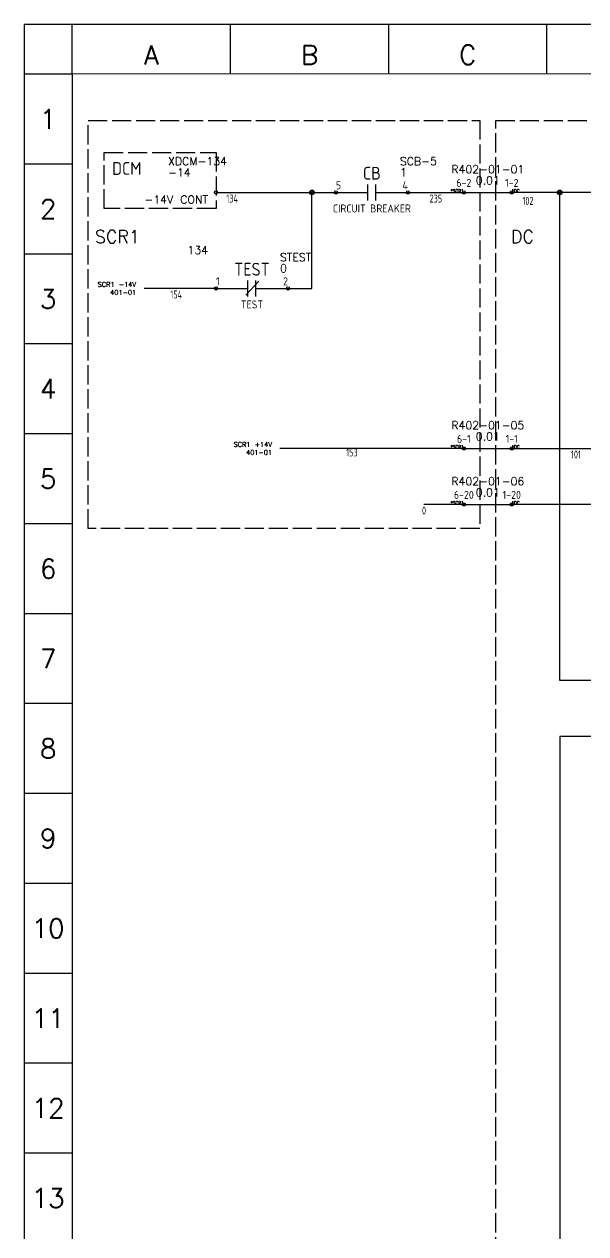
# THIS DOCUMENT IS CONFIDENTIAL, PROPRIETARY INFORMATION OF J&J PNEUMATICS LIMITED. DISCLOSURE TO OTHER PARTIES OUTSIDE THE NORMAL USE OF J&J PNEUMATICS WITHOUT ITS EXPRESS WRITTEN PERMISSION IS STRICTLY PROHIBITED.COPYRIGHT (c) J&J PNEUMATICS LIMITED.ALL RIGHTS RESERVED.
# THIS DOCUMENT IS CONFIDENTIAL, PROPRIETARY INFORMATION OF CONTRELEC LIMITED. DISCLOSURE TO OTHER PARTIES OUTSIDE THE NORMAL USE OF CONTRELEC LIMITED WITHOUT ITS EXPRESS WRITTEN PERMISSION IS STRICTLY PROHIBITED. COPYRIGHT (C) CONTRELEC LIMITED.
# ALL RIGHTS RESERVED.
# Model space of a CAD drawing. Header units: millimetres. Extents: x 0 to 1020, y 0 to 646.
# Drawn here: x 0 to 175.7, y 267.1 to 645.1 of the extents above; entities that cross this region are included whole.
import ezdxf
from ezdxf.enums import TextEntityAlignment as Align

# ---------------------------------------------------------------- set-up
doc = ezdxf.new("R2010")
doc.units = ezdxf.units.MM
doc.header["$LTSCALE"] = 0.5
doc.linetypes.add('ACAD_ISO02W100', pattern=[15, 12, -3])
for name, color, linetype in [('LOCBOX', 7, 'ACAD_ISO02W100'), ('NETLIST', 50, 'Continuous'), ('OUTLINE_GRID', 7, 'Continuous'), ('SYMS', 7, 'Continuous'), ('WIREFIXED', 7, 'Continuous'), ('WIRES', 7, 'Continuous')]:
    doc.layers.add(name, color=color, linetype=linetype)
doc.styles.get("Standard").update_dxf_attribs({"font": 'txt.shx', "bigfont": 'gbcbig.shx'})
doc.styles.add('WD_IEC', font='isocp2.shx', dxfattribs={"width": 0.9, "height": 4})

# ---------------------------------------------------------------- blocks, each defined once
blk = doc.blocks.new('2010 Grid')
at = {"layer": 'OUTLINE_GRID'}
for p, q in [((0, 481.25), (0, 0)), ((850, 481.25), (0, 481.25)), ((12.5, 468.31), (12.5, 481.25)), ((53.75, 468.33), (53.75, 481.27)), ((95, 468.35), (95, 481.29)), ((136.25, 468.37), (136.25, 481.32)), ((12.5, 468.31), (0, 468.31)), ((837.5, 468.74), (12.5, 468.31)), ((12.5, 468.31), (12.5, 0)), ((12.5, 444.89), (0, 444.89)), ((12.5, 421.47), (0, 421.47)), ((12.5, 398.06), (0, 398.06)), ((12.5, 374.64), (0, 374.64)), ((12.5, 351.23), (0, 351.23)), ((12.5, 327.81), (0, 327.81)), ((12.5, 304.4), (0, 304.4)), ((12.5, 280.98), (0, 280.98)), ((12.5, 257.57), (0, 257.57)), ((12.5, 234.15), (0, 234.15)), ((12.5, 210.74), (0, 210.74)), ((12.5, 187.32), (0, 187.32))]:
    blk.add_line(p, q, dxfattribs=at)
at = {"layer": 'OUTLINE_GRID', "char_height": 5, "width": 17.7556, "attachment_point": 5}
for s, insert in [('A', (33.12, 473.28)), ('B', (74.38, 473.3)), ('C', (115.62, 473.32)), ('1', (6.25, 456.6)), ('2', (6.25, 433.18)), ('3', (6.25, 409.77)), ('4', (6.25, 386.35)), ('5', (6.25, 362.94)), ('6', (6.25, 339.52)), ('7', (6.25, 316.11)), ('8', (6.25, 292.69)), ('9', (6.25, 269.28)), ('10', (6.25, 245.86)), ('11', (6.25, 222.44)), ('12', (6.25, 199.03)), ('13', (6.25, 175.61))]:
    blk.add_mtext(s, dxfattribs=dict(at, insert=insert))
blk = doc.blocks.new('DCM-1')
at = {"linetype": 'ACAD_ISO02W100'}
blk.add_lwpolyline([(-35, 12.5), (0, 12.5), (0, -5), (-35, -5)], close=True, dxfattribs=at)
blk.add_circle((0, 0), 0.5)
at = {"style": 'WD_IEC'}
for tag, height, flags, p in [('LOC', 4, 1, (-32.5, 14.5)), ('DESC1', 3, 9, (-32.5, 2.5))]:
    blk.add_attdef(tag, text='', height=height, dxfattribs=dict(at, flags=flags)).set_placement(p, align=Align.MIDDLE_LEFT)
blk.add_attdef('TAG1', text='', height=4, dxfattribs=at).set_placement((-32.5, 7.5), align=Align.MIDDLE_LEFT)
at = {"style": 'WD_IEC', "flags": 1}
blk.add_attdef('X1TERM01', (0, 0), '', height=0.5, dxfattribs=at)
blk.add_attdef('TERMDESC01', text='', height=2.5).set_placement((-2.5, -1), align=Align.TOP_RIGHT)
blk.add_attdef('TERM01', text='', height=2.5).set_placement((-2.5, -20), align=Align.BOTTOM_RIGHT)
at = {"layer": 'NETLIST'}
for tag, p in [('NETTAG', (-15, 8.5)), ('NETVALUE', (-15, 5))]:
    blk.add_attdef(tag, p, '', height=2.5, dxfattribs=at)
blk = doc.blocks.new('CONTACT-NO')
for p, q in [((2.5, 0), (12.5, 0)), ((12.5, -2.5), (12.5, 2.5)), ((15, -2.5), (15, 2.5)), ((15, 0), (25, 0))]:
    blk.add_line(p, q)
for centre in [(2.5, 0), (25, 0)]:
    blk.add_circle(centre, 0.5)
at = {"style": 'WD_IEC', "flags": 1}
blk.add_attdef('LOC', text='', height=4, dxfattribs=at).set_placement((13.75, 11), align=Align.MIDDLE_CENTER)
at = {"style": 'WD_IEC'}
for tag, height, p in [('TAG1', 4, (13.75, 6)), ('DESC1', 2.5, (13.75, -5))]:
    blk.add_attdef(tag, text='', height=height, dxfattribs=at).set_placement(p, align=Align.MIDDLE_CENTER)
for tag, p, height, flags in [('X4TERM01', (2.5, 0), 0.64, 1), ('TERM01', (2.5, 1), 2.5, 8), ('X1TERM02', (25, 0), 0.64, 1)]:
    blk.add_attdef(tag, p, '', height=height, dxfattribs=dict(at, flags=flags))
at = {"style": 'WD_IEC', "flags": 8}
blk.add_attdef('TERM02', text='', height=2.5, dxfattribs=at).set_placement((25, 1), align=Align.RIGHT)
at = {"layer": 'NETLIST'}
for tag, p, height in [('NETTAG', (22.5, 8.5), 2.5), ('NETVALUE', (22.5, 5), 2.56)]:
    blk.add_attdef(tag, p, '', height=height, dxfattribs=at)
blk = doc.blocks.new('WD_WNH')
at = {"linetype": 'Continuous', "style": 'WD_IEC', "width": 0.8}
blk.add_attdef('WIRENO', text='', height=2.5, dxfattribs=at).set_placement((0, 0.75), align=Align.CENTER)
at = {"style": 'WD_IEC', "flags": 1}
for tag, p in [('W08USER', (0, 0.375)), ('W04USER', (0, 0.875)), ('W05USER', (0, 0.75)), ('W09USER', (0, 0.25)), ('W03USER', (0, 1)), ('W06USER', (0, 0.625)), ('W07USER', (0, 0.5)), ('W02USER', (0, 1.125)), ('W01USER', (0, 1.25)), ('W10USER', (0, 0.125))]:
    blk.add_attdef(tag, text='', height=0.08, dxfattribs=at).set_placement(p, align=Align.CENTER)
blk = doc.blocks.new('INTERCONNECT-H1')
blk.add_line((-2.5, 0), (12.5, 0))
for centre in [(-2.5, 0), (12.5, 0)]:
    blk.add_circle(centre, 0.5)
at = {"style": 'WD_IEC', "flags": 1}
for tag, height, p in [('LOC', 4, (5, 10)), ('TAG1', 4, (-2.43, 3.16)), ('DESC1', 2.5, (5, -2.5))]:
    blk.add_attdef(tag, text='', height=height, dxfattribs=at).set_placement(p, align=Align.MIDDLE_CENTER)
at = {"style": 'WD_IEC', "flags": 8}
for tag, p in [('TERM01', (-2.5, 1)), ('TERM02', (12.5, 1))]:
    blk.add_attdef(tag, text='', height=2.5, dxfattribs=at).set_placement(p, align=Align.BOTTOM_CENTER)
at = {"style": 'WD_IEC', "flags": 1}
blk.add_attdef('X4TERM01', (-2.5, 0), '', height=0.5, dxfattribs=at)
blk.add_attdef('X1TERM02', text='', height=0.5, dxfattribs=at).set_placement((12.5, 0), align=Align.RIGHT)
at = {"layer": 'NETLIST'}
for tag, p in [('NETTAG', (5, 6)), ('NETVALUE', (5, 2.5))]:
    blk.add_attdef(tag, text='', height=2.5, dxfattribs=at).set_placement(p, align=Align.CENTER)
blk.add_attdef('X4TERMDESC01', text='', height=1, dxfattribs=at).set_placement((-2.5, 0), align=Align.RIGHT)
blk.add_attdef('X1TERMDESC02', (12.5, 0), '', height=1, dxfattribs=at)
blk = doc.blocks.new('WD_WNH2')
at = {"linetype": 'Continuous', "style": 'WD_IEC', "width": 0.8}
blk.add_attdef('WIRENO', text='', height=2.5, dxfattribs=at).set_placement((0, 0), align=Align.TOP_CENTER)
at = {"style": 'WD_IEC', "flags": 1}
for tag, p in [('W02USER', (0, -1.21)), ('W03USER', (0, -1.33)), ('W04USER', (0, -1.46)), ('W05USER', (0, -1.58)), ('W06USER', (0, -1.71)), ('W07USER', (0, -1.83)), ('W08USER', (0, -1.96)), ('W09USER', (0, -2.08)), ('W01USER', (0, -1.08)), ('W10USER', (0, -2.21))]:
    blk.add_attdef(tag, text='', height=0.08, dxfattribs=at).set_placement(p, align=Align.CENTER)
blk = doc.blocks.new('WDDOT')
for radius in [0.72, 0.449, 0.223]:
    blk.add_circle((0, 0), radius)
blk = doc.blocks.new('CONTACT-NC')
for p, q in [((0, 0), (10, 0)), ((13.35, 2.25), (9.28, -2.05)), ((10, -2.5), (10, 2.5)), ((12.5, -2.5), (12.5, 2.5)), ((12.5, 0), (22.5, 0))]:
    blk.add_line(p, q)
for centre in [(0, 0), (22.5, 0)]:
    blk.add_circle(centre, 0.5)
at = {"style": 'WD_IEC', "flags": 1}
blk.add_attdef('LOC', text='', height=4, dxfattribs=at).set_placement((11.25, 11), align=Align.MIDDLE_CENTER)
at = {"style": 'WD_IEC'}
for tag, height, p in [('TAG1', 4, (11.25, 6)), ('DESC1', 2.5, (11.25, -5))]:
    blk.add_attdef(tag, text='', height=height, dxfattribs=at).set_placement(p, align=Align.MIDDLE_CENTER)
for tag, p, height, flags in [('X4TERM01', (0, 0), 0.64, 1), ('TERM01', (0, 1), 2.5, 8), ('X1TERM02', (22.5, 0), 0.64, 1)]:
    blk.add_attdef(tag, p, '', height=height, dxfattribs=dict(at, flags=flags))
at = {"style": 'WD_IEC', "flags": 8}
blk.add_attdef('TERM02', text='', height=2.5, dxfattribs=at).set_placement((22.5, 1), align=Align.RIGHT)
at = {"layer": 'NETLIST'}
for tag, p, height in [('NETTAG', (20, 8.5), 2.5), ('NETVALUE', (20, 5), 2.56)]:
    blk.add_attdef(tag, p, '', height=height, dxfattribs=at)

msp = doc.modelspace()

# ---------------------------------------------------------------- linework, layer by layer
at = {"layer": 'LOCBOX'}
for points in [[(20, 615), (142.5, 615), (142.5, 487.5), (20, 487.5)], [(147.5, 615), (682.5, 615), (682.5, 80), (147.5, 80)]]:
    msp.add_lwpolyline(points, close=True, dxfattribs=at)
at = {"layer": 'WIRES'}
for p, q in [((60, 592.5), (97.5, 592.5)), ((90, 562.5), (90, 592.5)), ((120, 592.5), (137.5, 592.5)), ((270, 592.5), (152.5, 592.5)), ((167.5, 440), (167.5, 592.5)), ((60, 562.5), (37.5, 562.5)), ((82.5, 562.5), (90, 562.5)), ((137.5, 512.5), (80, 512.5)), ((152.5, 512.5), (192.5, 512.5)), ((137.5, 495), (125, 495)), ((277.5, 495), (152.5, 495)), ((192.5, 440), (167.5, 440)), ((192.5, 422.5), (167.5, 422.5)), ((167.5, 422.5), (167.5, 240))]:
    msp.add_line(p, q, dxfattribs=at)

# ---------------------------------------------------------------- block references
at = {"xscale": 1.2, "yscale": 1.2, "zscale": 1.2}
msp.add_blockref('2010 Grid', (0, 67.5), dxfattribs=at)
msp.add_blockref('DCM-1', (60, 592.5)).add_auto_attribs({'NETVALUE': '-14', 'NETTAG': 'XDCM-134', 'TERM01': '134', 'TAG1': 'DCM', 'TERMDESC01': '-14V CONT'})
ref = msp.add_blockref('CONTACT-NO', (95, 592.5))
ref.add_attrib('NETTAG', 'SCB-5', (117.5, 601), dxfattribs={"layer": 'NETLIST', "height": 2.5})
ref.add_attrib('NETVALUE', '1', (117.5, 597.5), dxfattribs={"layer": 'NETLIST', "height": 2.56})
ref.add_attrib('TAG1', 'CB', dxfattribs={"height": 4, "style": 'WD_IEC'}).set_placement((108.75, 598.5), align=Align.MIDDLE_CENTER)
ref.add_attrib('DESC1', 'CIRCUIT BREAKER', dxfattribs={"height": 2.5, "style": 'WD_IEC'}).set_placement((108.75, 587.5), align=Align.MIDDLE_CENTER)
ref.add_attrib('TERM01', '5', (97.5, 593.5), dxfattribs={"height": 2.5, "style": 'WD_IEC'})
ref.add_attrib('TERM02', '4', dxfattribs={"height": 2.5, "style": 'WD_IEC'}).set_placement((120, 593.5), align=Align.RIGHT)
ref = msp.add_blockref('INTERCONNECT-H1', (140, 592.5))
ref.add_attrib('TERM02', '1-2', dxfattribs={"height": 2.5, "style": 'WD_IEC'}).set_placement((152.5, 593.5), align=Align.BOTTOM_CENTER)
ref.add_attrib('TERM01', '6-2', dxfattribs={"height": 2.5, "style": 'WD_IEC'}).set_placement((137.5, 593.5), align=Align.BOTTOM_CENTER)
ref.add_attrib('NETVALUE', '0.01', dxfattribs={"layer": 'NETLIST', "height": 2.5}).set_placement((145, 595), align=Align.CENTER)
ref.add_attrib('NETTAG', 'R402-01-01', dxfattribs={"layer": 'NETLIST', "height": 2.5}).set_placement((145, 598.5), align=Align.CENTER)
ref.add_attrib('X4TERMDESC01', '*SCR1', dxfattribs={"layer": 'NETLIST', "height": 1}).set_placement((137.5, 592.5), align=Align.RIGHT)
ref.add_attrib('X1TERMDESC02', '*DC', (152.5, 592.5), dxfattribs={"layer": 'NETLIST', "height": 1})
ref = msp.add_blockref('CONTACT-NC', (60, 562.5))
ref.add_attrib('TERM02', '2', dxfattribs={"height": 2.5, "style": 'WD_IEC'}).set_placement((82.5, 563.5), align=Align.RIGHT)
ref.add_attrib('TERM01', '1', (60, 563.5), dxfattribs={"height": 2.5, "style": 'WD_IEC'})
ref.add_attrib('DESC1', 'TEST', dxfattribs={"height": 2.5, "style": 'WD_IEC'}).set_placement((71.25, 557.5), align=Align.MIDDLE_CENTER)
ref.add_attrib('TAG1', 'TEST', dxfattribs={"height": 4, "style": 'WD_IEC'}).set_placement((71.25, 568.5), align=Align.MIDDLE_CENTER)
ref.add_attrib('NETVALUE', '0', (80, 567.5), dxfattribs={"layer": 'NETLIST', "height": 2.56})
ref.add_attrib('NETTAG', 'STEST', (80, 571), dxfattribs={"layer": 'NETLIST', "height": 2.5})
ref = msp.add_blockref('INTERCONNECT-H1', (140, 512.5))
ref.add_attrib('TERM02', '1-1', dxfattribs={"height": 2.5, "style": 'WD_IEC'}).set_placement((152.5, 513.5), align=Align.BOTTOM_CENTER)
ref.add_attrib('TERM01', '6-1', dxfattribs={"height": 2.5, "style": 'WD_IEC'}).set_placement((137.5, 513.5), align=Align.BOTTOM_CENTER)
ref.add_attrib('NETVALUE', '0.01', dxfattribs={"layer": 'NETLIST', "height": 2.5}).set_placement((145, 515), align=Align.CENTER)
ref.add_attrib('NETTAG', 'R402-01-05', dxfattribs={"layer": 'NETLIST', "height": 2.5}).set_placement((145, 518.5), align=Align.CENTER)
ref.add_attrib('X4TERMDESC01', '*SCR1', dxfattribs={"layer": 'NETLIST', "height": 1}).set_placement((137.5, 512.5), align=Align.RIGHT)
ref.add_attrib('X1TERMDESC02', '*DC', (152.5, 512.5), dxfattribs={"layer": 'NETLIST', "height": 1})
ref = msp.add_blockref('INTERCONNECT-H1', (140, 495))
ref.add_attrib('TERM02', '1-20', dxfattribs={"height": 2.5, "style": 'WD_IEC'}).set_placement((152.5, 496), align=Align.BOTTOM_CENTER)
ref.add_attrib('TERM01', '6-20', dxfattribs={"height": 2.5, "style": 'WD_IEC'}).set_placement((137.5, 496), align=Align.BOTTOM_CENTER)
ref.add_attrib('NETVALUE', '0.01', dxfattribs={"layer": 'NETLIST', "height": 2.5}).set_placement((145, 497.5), align=Align.CENTER)
ref.add_attrib('NETTAG', 'R402-01-06', dxfattribs={"layer": 'NETLIST', "height": 2.5}).set_placement((145, 501), align=Align.CENTER)
ref.add_attrib('X4TERMDESC01', '*SCR1', dxfattribs={"layer": 'NETLIST', "height": 1}).set_placement((137.5, 495), align=Align.RIGHT)
ref.add_attrib('X1TERMDESC02', '*DC', (152.5, 495), dxfattribs={"layer": 'NETLIST', "height": 1})
at = {"layer": 'SYMS'}
for p in [(90, 592.5), (167.5, 592.5)]:
    msp.add_blockref('WDDOT', p, dxfattribs=at)
at = {"layer": 'WIREFIXED'}
ref = msp.add_blockref('WD_WNH', (65.04, 592.5), dxfattribs=dict(at, xscale=-1, rotation=180))
ref.add_attrib('WIRENOF', '134', dxfattribs={"linetype": 'Continuous', "height": 2.5, "style": 'WD_IEC', "width": 0.8}).set_placement((65.04, 589.35), align=Align.CENTER)
ref = msp.add_blockref('WD_WNH', (128.75, 592.5), dxfattribs=dict(at, xscale=-1, rotation=180))
ref.add_attrib('WIRENOF', '235', dxfattribs={"linetype": 'Continuous', "height": 2.5, "style": 'WD_IEC', "width": 0.8}).set_placement((128.75, 589.35), align=Align.CENTER)
ref = msp.add_blockref('WD_WNH', (157.5, 592.5), dxfattribs=dict(at, xscale=-1, rotation=180))
ref.add_attrib('WIRENOF', '102', dxfattribs={"linetype": 'Continuous', "height": 2.5, "style": 'WD_IEC', "width": 0.8}).set_placement((157.56, 588.62), align=Align.CENTER)
ref = msp.add_blockref('WD_WNH2', (47.5, 562.5), dxfattribs=at)
ref.add_attrib('WIRENOF', '154', dxfattribs={"linetype": 'Continuous', "height": 2.5, "style": 'WD_IEC', "width": 0.8}).set_placement((47.56, 561.87), align=Align.TOP_CENTER)
ref = msp.add_blockref('WD_WNH2', (102.5, 512.5), dxfattribs=at)
ref.add_attrib('WIRENOF', '153', dxfattribs={"linetype": 'Continuous', "height": 2.5, "style": 'WD_IEC', "width": 0.8}).set_placement((102.5, 512.5), align=Align.TOP_CENTER)
ref = msp.add_blockref('WD_WNH2', (172.5, 512.5), dxfattribs=at)
ref.add_attrib('WIRENOF', '101', dxfattribs={"linetype": 'Continuous', "height": 2.5, "style": 'WD_IEC', "width": 0.8}).set_placement((172.56, 511.87), align=Align.TOP_CENTER)
ref = msp.add_blockref('WD_WNH2', (125, 495), dxfattribs=at)
ref.add_attrib('WIRENOF', '0', dxfattribs={"linetype": 'Continuous', "height": 2.5, "style": 'WD_IEC', "width": 0.8}).set_placement((125.06, 494.37), align=Align.TOP_CENTER)

# ---------------------------------------------------------------- texts
at = {"char_height": 1.5, "attachment_point": 6}
for s, insert in [('SCR1 -14V\\P401-01', (35, 562.5)), ('SCR1 +14V\\P401-01', (77.5, 512.5))]:
    msp.add_mtext_dynamic_manual_height_columns(s, width=15, gutter_width=0.5, heights=[0], dxfattribs=dict(at, insert=insert))
at = {"layer": 'LOCBOX'}
for s, p in [('SCR1', (29.17, 575.5)), ('DC', (155.83, 575.5))]:
    msp.add_text(s, height=4, dxfattribs=at).set_placement(p, align=Align.BOTTOM_CENTER)

doc.saveas('drawing.dxf')
